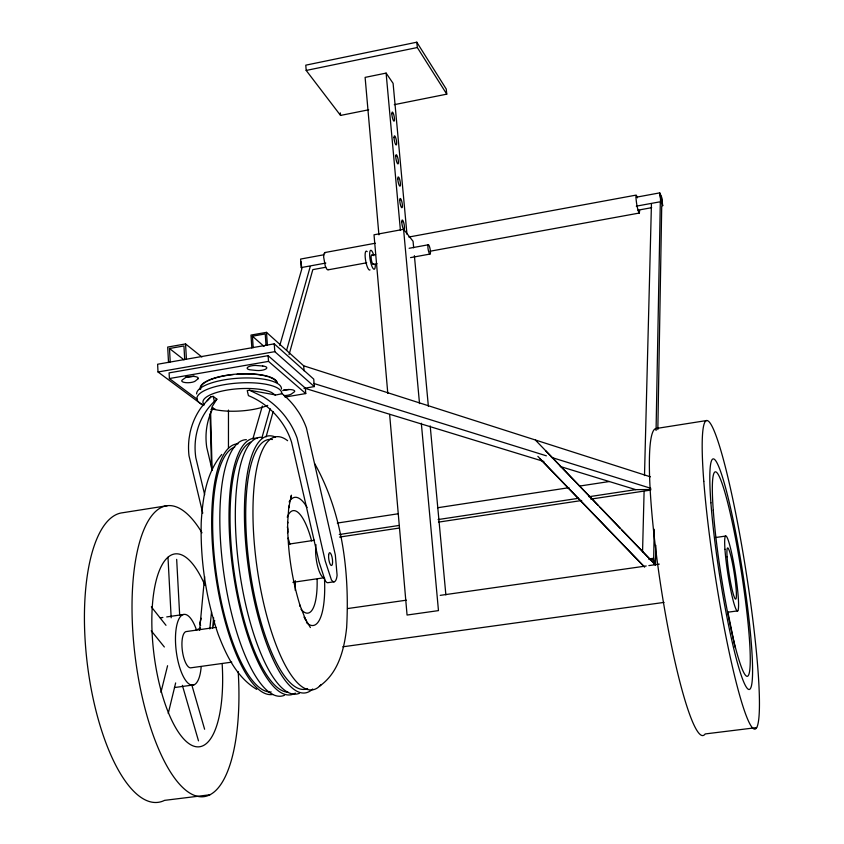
<?xml version="1.0" encoding="UTF-8"?>
<svg xmlns="http://www.w3.org/2000/svg" width="844" height="844" viewBox="0 0 844 844"><rect width="100%" height="100%" fill="white"/><g stroke="black" fill="none" stroke-linecap="round" stroke-linejoin="round"><path stroke-width="1.27" d="M228.45 448.058L228.471 410.089M655.809 545.361L655.471 565.1L653.689 558.264L654.227 529.272M657.835 429.554L661.728 205.841L662.709 205.662L661.559 196.916L659.734 192.875L636.397 197.179M656.062 430.472L660.303 202.56M642.548 551.987L644.099 491.377M644.499 475.573L651.441 204.174M199.595 630.331L204.649 576.589M209.829 628.949L211.517 611.921M213.637 617.829L212.593 628.231L214.714 620.625M267.738 405.384A36.756 11.162 -3.7 0 1 213.87 409.329L211.717 408.623L212.171 406.565L216.866 399.17L213.194 396.374L211.032 396.743L208.7 398.822L201.347 407.293A75.411 70.242 42.9 0 0 190.027 432.909L189.088 438.521A75.411 70.242 42.9 0 0 189.003 455.749L202.76 513.152M290.874 497.675L291.444 495.196L288.585 508.109L288.859 506.041L287.604 523.375L287.646 521.909C287.572 550.552 291.792 579.174 300.348 606.519L299.852 605.021L306.098 620.825L304.146 616.943L310.392 627.546M168.241 713.433L175.647 682.933M160.94 692.354L167.576 665.726M266.071 436.886L273.15 411.545M289.091 354.522L312.818 269.616L325.773 267.253M261.904 437.867L270.143 408.686M286.601 350.323L310.233 266.577M201.22 618.272L199.764 623.326L200.629 625.446M252.873 438.88L262.336 406.038M279.797 345.396L301.983 268.339L301.245 267.569L300.601 259.066L323.938 254.761M430.029 251.238L639.351 213.036L639.646 210.399M221.782 454.42C206.432 472.714 202.961 497.148 201.347 520.157L201.22 522.573C200.302 559.625 205.683 596.771 217.383 631.945L218.227 634.393C226.266 655.355 236.71 677.299 256.703 689.369M637.473 197.802C634.393 189.373 636.914 207.181 637.642 208.479A9.105 1.044 80.1 0 0 639.014 212.709L639.341 213.026M207.307 400.731L211.032 396.743M319.37 686.277C338.423 673.111 344.299 649.331 346.641 627.63C349.69 571.884 342.411 513.036 314.728 463.715M211.717 408.623L213.121 407.852M204.649 494.637L195.829 457.743A71.234 66.359 42.8 0 1 214.376 401.385L216.866 399.17M202.845 404.751A42.538 12.987 -3.7 0 1 228.608 384.009A42.538 12.987 -3.7 0 1 281.801 393.8L275.249 395.097L271.757 392.576A36.756 11.162 -3.7 0 0 225.738 390.318A36.756 11.162 -3.7 0 0 204.29 404.941M375.242 243.241L324.845 252.546L323.917 253.801L323.653 257.051L325.193 265.66A8.788 2.258 79.5 0 0 327.282 269.595L328.453 269.51M212.435 408.464L212.973 408.158L210.989 412.399A70.01 65.368 42.9 0 0 206.738 447.362L212.203 470.33M195.892 630.173L200.555 628.105M394.296 104.667L446.761 94.159L446.254 89.053L416.799 42.2L305.781 65.167L306.193 70.442L340.543 115.428L368.691 109.794M306.193 70.442L417.316 47.528L446.761 94.159M406.966 234.178L393.093 83.345L386.109 73.101L365.114 77.384L378.914 234.822M413.666 247.82L413.064 241.268L403.58 229.315L374.019 234.801L387.807 393.452M408.834 237.037L636.249 195.08M301.245 267.569L325.826 263.064M636.313 206.158L660.894 201.653L662.709 205.662M371.771 255.141L375.633 254.434M409.129 248.294L428.457 244.749M637.937 210.188L651.684 207.677M327.947 269.858L366.707 262.79M373.196 264.415L377.057 263.708M410.564 257.61L429.902 254.086A4.758 1.002 79.7 0 0 429.744 247.408A4.758 1.002 79.7 0 0 427.876 246.764A4.758 1.002 79.7 0 0 429.902 254.086M201.843 356.959L185.553 343.919L167.692 347.074L168.526 362.561M170.214 361.897L169.486 348.498L183.939 345.945L184.709 359.365M650.418 476.828L303.682 365.811L266.504 332.346L250.984 335.079L251.85 348.013M253.2 347.717L252.43 336.197L265.238 333.939L266.039 345.481M303.945 388.346L314.295 386.594L313.736 379.135L274.247 343.846L157.617 364.239L158.018 371.982L203.014 405.415M158.018 371.982L274.806 351.663L314.295 386.594M284.987 397.07L305.75 393.568L305.338 388.113L268.118 355.672L169.095 372.869L169.401 378.534L197.475 399.455M169.401 378.534L268.519 361.39L305.75 393.568M275.461 394.918L249.434 390.213L247.25 390.593L248.41 395.614A70.928 65.758 44 0 1 291.549 442.14L319.032 561.946L325.267 580.915L326.681 582.36A19.19 5.359 81.8 0 0 328.137 582.655L334.287 581.759M211 409.53L214.893 408.876M167.46 505.672L122.644 512.741A145.864 53.299 83 0 0 88.483 672.668A145.864 53.299 83 0 0 164.559 800.365L209.945 794.784M706.945 420.491L656.199 428.509A155.243 19.053 81.3 0 0 661.875 592.815A155.243 19.053 81.3 0 0 705.162 733.942L756.604 727.612M337.273 523.069L398.463 513.732M437.519 507.761L569.004 487.684M579.417 486.091L609.357 481.523M339.267 534.516L399.085 525.453M438.099 519.556L578.53 498.298M588.933 496.726L635.743 489.636L650.829 489.52M288.711 544.148L314.464 540.255M339.531 537.079L399.423 528.027M438.479 522.13L581.695 500.503M590.811 499.12L650.692 490.079M292.9 582.328L323.811 577.792A19.391 5.444 81.7 0 1 317.302 564.9A19.391 5.444 81.7 0 1 316.025 544.739M160.297 617.85L162.871 617.481M166.732 616.922L183.454 614.495M715.427 537.544L725.629 536.067M648.646 558.981L653.689 558.264M649.331 559.54L652.802 559.044L654.258 564.625M215.958 627.335L185.975 631.607A18.294 6.298 82.8 0 0 182.473 651.526A18.294 6.298 82.8 0 0 191.282 667.752L231.762 662.15M347.654 608.556L406.323 600.189M440.22 595.358L646.23 565.986M648.846 565.607L659.269 564.119M342.78 646.81L664.059 602.405M174.444 687.543L193.803 684.906M727.496 612.259L737.73 610.866M304.874 388.282L543.905 461.499M560.268 466.51L635.743 489.636M313.599 383.398L546.384 455.823M551.417 457.385L650.829 488.307M249.434 390.213L263.286 396.838A75.137 69.683 43.9 0 1 285.652 417.02L289.123 421.979A75.137 69.683 43.9 0 1 297.109 438.078L325.235 561.017L331.449 580.018L332.852 581.453A19.212 5.317 81.8 0 0 337.094 575.27L335.342 555.035L306.404 427.908A73.861 68.649 44 0 0 298.565 412.072L295.157 407.198A73.861 68.649 44 0 0 282.846 394.285L281.263 393.061M324.845 252.546L325.489 252.789M169.486 348.498L183.981 359.808M252.43 336.197L264.056 346.42M535.476 440.135L655.387 564.773M655.471 564.942L621.965 530.211M537.871 456.382L644.658 567.041M540.149 458.957L644.151 566.714M545.498 450.569L598.301 505.556M600.116 507.455L620.14 528.312M151.213 630.742L164.348 646.989M151.329 606.847L165.983 625.309M182.367 685.328L198.498 740.863M191.947 685.423L204.607 729.227M213.194 396.374L214.376 401.385M660.356 199.922L660.905 202.286M727.792 611.689L735.019 647.19M659.734 192.875L660.894 201.653M416.799 42.2L417.316 47.528M414.393 255.679L428.372 406.302M430.197 425.946L445.875 594.904M403.58 229.315L419.521 403.59M421.325 423.245L438.469 610.613L407.061 615.044L389.633 414.436M386.109 73.101L400.425 230.433M340.332 112.896L340.543 115.428M301.139 261.798L301.53 266.862M303.682 365.811L304.051 370.759M274.247 343.846L274.806 351.663M266.504 332.346L267.4 345.291M268.118 355.672L268.519 361.39M185.553 343.919L186.44 359.428M176.67 559.372L179.688 615.413M167.988 557.24L171.174 617.776M210.599 411.228L212.087 469.222M210.093 413.718L211.527 467.755M373.692 263.961A4.726 1.118 79.7 0 1 371.392 260.026A4.726 1.118 79.7 0 1 372.109 255.394M375.306 265.121A9.643 2.279 79.7 0 1 372.025 266.567A9.643 2.279 79.7 0 1 369.799 252.05A9.643 2.279 79.7 0 1 373.86 255.679M370.02 269.922A9.643 2.3 79.6 0 1 365.515 259.878A9.643 2.3 79.6 0 1 367.214 251.649M317.112 579.311A51.758 15.023 81.8 0 1 301.044 609.326M287.224 517.182A51.758 15.023 81.8 0 1 311.626 540.93M287.308 526.951A4.041 1.192 81.5 0 1 287.888 529.969M287.909 530.95A4.041 1.192 81.5 0 1 287.477 532.923M324.423 577.57A64.735 18.684 81.8 0 1 306.467 622.598M289.123 501.927A64.735 18.684 81.8 0 1 307.111 507.497M288.078 538.082A50.018 15.013 81.8 0 1 289.925 544.253M295.305 580.683A50.018 15.013 81.8 0 1 295.231 590.304M321.142 684.537A127.866 37.431 81.8 0 1 256.808 565.86A127.866 37.431 81.8 0 1 287.604 440.695M307.617 688.546A126.22 37.379 81.8 0 1 249.708 568.656A126.22 37.379 81.8 0 1 272.433 439.513M312.723 688.999A129.818 38.444 81.8 0 1 248.938 571.652A129.818 38.444 81.8 0 1 275.461 437.076M295.316 693.093A129.596 39.246 81.8 0 1 233.524 574.479A129.596 39.246 81.8 0 1 257.441 438.395M299.441 693.272A129.691 38.919 81.8 0 1 239.918 573.878A129.691 38.919 81.8 0 1 261.113 437.245M288.026 692.238A126.822 38.402 81.8 0 1 234.484 574.553A126.822 38.402 81.8 0 1 250.647 442.119M284.523 695.266A129.459 39.721 81.9 0 1 224.24 576.209A129.459 39.721 81.9 0 1 246.353 439.661M271.219 691.974A123.941 38.518 81.9 0 1 216.813 577.117A123.941 38.518 81.9 0 1 234.737 447.056M272.823 694.433A126.568 39.33 81.9 0 1 215.347 573.266A126.568 39.33 81.9 0 1 238.061 443.796M196.631 393.926A42.506 13.071 -3.7 0 1 239.263 378.165A42.506 13.071 -3.7 0 1 281.463 389.105M288.711 389.485A6.847 2.11 -4.1 0 1 283.595 390.128M193.993 375.97A7.09 2.237 -3.2 0 1 185.638 377.036M283.985 395.593A6.857 2.099 -4.1 0 0 291.444 393.979L294.588 391.669A6.868 2.099 -4.1 0 0 290.916 389.601A6.868 2.099 -4.1 0 0 282.719 390.635M200.323 389.464A38.771 12.006 -3.7 0 1 235.444 374.187A38.771 12.006 -3.7 0 1 277.412 382.891M200.767 389.084A38.223 11.848 -3.7 0 1 206.822 381.393M207.962 380.813A38.223 11.848 -3.7 0 1 233.313 374.578M237.101 374.24A38.223 11.848 -3.7 0 1 268.075 376.677M269.12 377.025A38.223 11.848 -3.7 0 1 276.663 382.3M201.178 666.707A35.638 12.27 82.8 0 1 184.087 677.922A35.638 12.27 82.8 0 1 177.008 624.328A35.638 12.27 82.8 0 1 196.23 629.265M222.194 664.471A97.218 33.507 82.8 0 1 184.899 740.188A97.218 33.507 82.8 0 1 153.355 595.621A97.218 33.507 82.8 0 1 204.902 585.219M238.198 671.529A146.645 50.598 82.8 0 1 185.87 790.29A146.645 50.598 82.8 0 1 132.645 586.411A146.645 50.598 82.8 0 1 201.99 532.807M198.234 378.629L195.28 381.055A7.09 2.216 -3.2 0 1 185.954 382.659A7.09 2.216 -3.2 0 1 182.325 379.916L185.701 377.521A7.111 2.226 -3.2 0 1 194.109 376.445A7.111 2.226 -3.2 0 1 198.234 378.629M262.79 366.022L255.595 365.441A7.142 2.268 -3.8 0 0 247.851 367.161A7.142 2.268 -3.8 0 0 249.666 369.767L256.629 370.484A7.132 2.258 -3.8 0 0 266.113 368.849A7.132 2.258 -3.8 0 0 262.79 366.022M662.371 204.121L660.936 200.956L660.082 194.426L661.517 197.601L662.371 204.121M391.859 113.771A4.663 1.002 78.9 0 0 393.884 121.125A4.663 1.002 78.9 0 0 393.8 114.879A4.663 1.002 78.9 0 0 391.859 113.771M394.032 137.593A4.674 1.013 79.1 0 0 396.068 144.936A4.674 1.013 79.1 0 0 395.973 138.606A4.674 1.013 79.1 0 0 394.032 137.593M395.762 156.245A4.684 1.013 79.2 0 0 397.693 163.831A4.684 1.013 79.2 0 0 397.809 157.902A4.684 1.013 79.2 0 0 395.762 156.245M397.809 179.213A4.695 1.023 79.3 0 0 399.95 186.155A4.695 1.023 79.3 0 0 399.613 179.234A4.695 1.023 79.3 0 0 397.809 179.213M399.761 200.387A4.705 1.034 79.4 0 0 401.807 207.708A4.705 1.034 79.4 0 0 401.712 201.188A4.705 1.034 79.4 0 0 399.761 200.387M401.797 222.014A4.716 1.034 79.5 0 0 403.854 229.315A4.716 1.034 79.5 0 0 403.748 222.732A4.716 1.034 79.5 0 0 401.797 222.014M328.654 554.867A6.488 1.793 81.7 0 0 331.07 565.427A6.488 1.793 81.7 0 0 332.03 557.072A6.488 1.793 81.7 0 0 328.654 554.867M727.085 556.797A25.964 2.585 81.1 0 0 735.082 598.691A25.964 2.585 81.1 0 0 732.782 564.91A25.964 2.585 81.1 0 0 727.085 556.797M724.954 549.296A37.938 3.766 81.1 0 0 736.654 610.402A37.938 3.766 81.1 0 0 733.246 560.827A37.938 3.766 81.1 0 0 724.954 549.296M703.79 481.312A156.151 15.561 81.1 0 0 752.489 727.823A156.151 15.561 81.1 0 0 736.095 515.209A156.151 15.561 81.1 0 0 703.79 481.312M710.901 502.781A116.641 11.605 81.1 0 0 747.151 688.24A116.641 11.605 81.1 0 0 735.493 531.53A116.641 11.605 81.1 0 0 710.901 502.781M713.264 510.209A103.506 10.297 81.1 0 0 745.389 675.147A103.506 10.297 81.1 0 0 735.208 536.71A103.506 10.297 81.1 0 0 713.264 510.209"/></g></svg>
